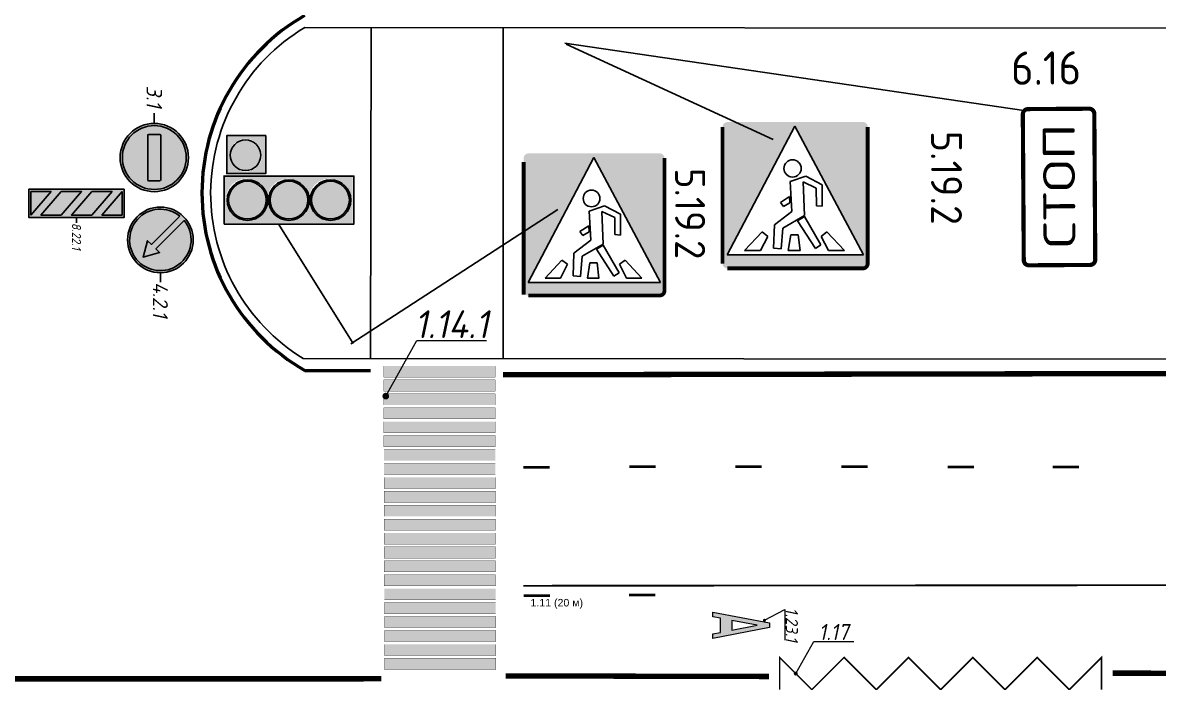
# Model space of a CAD drawing. Header units: millimetres. Extents: x 333 to 4944, y 2074 to 4864.
# Drawn here: x 2672 to 3529, y 2857 to 3355 of the extents above; entities that cross this region are included whole.
import ezdxf
from ezdxf.enums import TextEntityAlignment as Align

# ---------------------------------------------------------------- set-up
doc = ezdxf.new("R2010")
doc.units = ezdxf.units.MM
doc.layers.get('0').update_dxf_attribs({"color": 152})
doc.layers.add('знаки', color=7, linetype='Continuous')
doc.layers.add('разметка', color=251, linetype='Continuous', lineweight=15)
doc.styles.add('ROMAND', font='ROMAND.SHX', dxfattribs={"height": 2})
doc.styles.add('SASH', font='simplex8.shx', dxfattribs={"width": 0.9, "oblique": 12})
doc.styles.get("Standard").update_dxf_attribs({"font": 'arial.ttf'})

# ---------------------------------------------------------------- blocks, each defined once
blk = doc.blocks.new('*U2')
at = {"color": 0, "linetype": 'ByBlock', "const_width": 0.12}
blk.add_lwpolyline([(0.03658682090092859, 0.04755422732379714, 1), (-0.03658682090092859, -0.04755422732379714, 1)], format="xyb", close=True, dxfattribs=at)
at = {"layer": 'разметка', "color": 0}
blk.add_lwpolyline([(0, 6.938893903907228e-18), (1.116913020453921, 1.999999999999999), (3.613831115923367, 1.999999999999999)], dxfattribs=at)
at = {"layer": 'разметка', "color": 0, "style": 'SASH', "oblique": 12, "width": 0.9}
blk.add_attdef('RAZMETKA', text='', height=1, dxfattribs=at).set_placement((2.365372068188644, 1.784999999999999), align=Align.BOTTOM_CENTER)
blk = doc.blocks.new('*U4')
at = {"layer": 'разметка'}
h = blk.add_hatch(color=0, dxfattribs=at)
h.dxf.hatch_style = 1
h.paths.add_polyline_path([(0.1999999999999886, -4), (0.1999999999999886, 0), (0.5999999999999659, 0), (0.5999999999999659, -4)])
h = blk.add_hatch(color=2, dxfattribs=at)
h.dxf.hatch_style = 1
h.paths.add_polyline_path([(0.6999999999999886, -4), (0.6999999999999886, 0), (1.099999999999966, 0), (1.099999999999966, -4)])
h = blk.add_hatch(color=0, dxfattribs=at)
h.dxf.hatch_style = 1
h.paths.add_polyline_path([(1.199997068345563, -3.997578574746639), (1.199997068345563, 0.00242142525336142), (1.59999706834554, 0.00242142525336142), (1.59999706834554, -3.997578574746639)])
h = blk.add_hatch(color=2, dxfattribs=at)
h.dxf.hatch_style = 1
h.paths.add_polyline_path([(1.699996805341654, -3.997472292251282), (1.699996805341654, 0.002527707748718466), (2.099996805341632, 0.002527707748718466), (2.099996805341632, -3.997472292251282)])
h = blk.add_hatch(color=0, dxfattribs=at)
h.dxf.hatch_style = 1
h.paths.add_polyline_path([(2.199994136691136, -3.995157149493277), (2.199994136691136, 0.004842850506723284), (2.599994136691114, 0.004842850506723284), (2.599994136691114, -3.995157149493277)])
h = blk.add_hatch(color=2, dxfattribs=at)
h.dxf.hatch_style = 1
h.paths.add_polyline_path([(2.69999361068332, -3.994944584502563), (2.69999361068332, 0.005055415497437377), (3.099993610683297, 0.005055415497437377), (3.099993610683297, -3.994944584502563)])
h = blk.add_hatch(color=0, dxfattribs=at)
h.dxf.hatch_style = 1
h.paths.add_polyline_path([(3.19999120503671, -3.992735724239915), (3.19999120503671, 0.007264275760084704), (3.599991205036687, 0.007264275760084704), (3.599991205036687, -3.992735724239915)])
h = blk.add_hatch(color=2, dxfattribs=at)
h.dxf.hatch_style = 1
h.paths.add_polyline_path([(3.699990416024986, -3.992416876753844), (3.699990416024986, 0.007583123246155843), (4.099990416024963, 0.007583123246155843), (4.099990416024963, -3.992416876753844)])
h = blk.add_hatch(color=0, dxfattribs=at)
h.dxf.hatch_style = 1
h.paths.add_polyline_path([(4.199988273382284, -3.990314298986553), (4.199988273382284, 0.009685701013446568), (4.599988273382261, 0.009685701013446568), (4.599988273382261, -3.990314298986553)])
h = blk.add_hatch(color=2, dxfattribs=at)
h.dxf.hatch_style = 1
h.paths.add_polyline_path([(4.699987221366651, -3.989889169005125), (4.699987221366651, 0.01011083099487475), (5.099987221366629, 0.01011083099487475), (5.099987221366629, -3.989889169005125)])
h = blk.add_hatch(color=0, dxfattribs=at)
h.dxf.hatch_style = 1
h.paths.add_polyline_path([(5.199985341727858, -3.987892873733192), (5.199985341727858, 0.01210712626680799), (5.599985341727836, 0.01210712626680799), (5.599985341727836, -3.987892873733192)])
h = blk.add_hatch(color=2, dxfattribs=at)
h.dxf.hatch_style = 1
h.paths.add_polyline_path([(5.699984026708317, -3.987361461256407), (5.699984026708317, 0.01263853874359322), (6.099984026708294, 0.01263853874359322), (6.099984026708294, -3.987361461256407)])
h = blk.add_hatch(color=0, dxfattribs=at)
h.dxf.hatch_style = 1
h.paths.add_polyline_path([(6.199982410073432, -3.98547144847983), (6.199982410073432, 0.01452855152016985), (6.599982410073409, 0.01452855152016985), (6.599982410073409, -3.98547144847983)])
h = blk.add_hatch(color=2, dxfattribs=at)
h.dxf.hatch_style = 1
h.paths.add_polyline_path([(6.699980832049983, -3.984833753507688), (6.699980832049983, 0.01516624649231169), (7.09998083204996, 0.01516624649231169), (7.09998083204996, -3.984833753507688)])
h = blk.add_hatch(color=0, dxfattribs=at)
h.dxf.hatch_style = 1
h.paths.add_polyline_path([(7.199979478419006, -3.983050023226469), (7.199979478419006, 0.01694997677353127), (7.599979478418983, 0.01694997677353127), (7.599979478418983, -3.983050023226469)])
h = blk.add_hatch(color=2, dxfattribs=at)
h.dxf.hatch_style = 1
h.paths.add_polyline_path([(7.699977637391648, -3.982306045758969), (7.699977637391648, 0.0176939542410306), (8.099977637391625, 0.0176939542410306), (8.099977637391625, -3.982306045758969)])
h = blk.add_hatch(color=0, dxfattribs=at)
h.dxf.hatch_style = 1
h.paths.add_polyline_path([(8.19997654676458, -3.980628597973107), (8.19997654676458, 0.01937140202689314), (8.599976546764557, 0.01937140202689314), (8.599976546764557, -3.980628597973107)])
h = blk.add_hatch(color=2, dxfattribs=at)
h.dxf.hatch_style = 1
h.paths.add_polyline_path([(8.699974442733314, -3.979778338010251), (8.699974442733314, 0.02022166198974906), (9.099974442733291, 0.02022166198974906), (9.099974442733291, -3.979778338010251)])
h = blk.add_hatch(color=0, dxfattribs=at)
h.dxf.hatch_style = 1
h.paths.add_polyline_path([(9.199973615110153, -3.978207172719745), (9.199973615110153, 0.02179282728025456), (9.59997361511013, 0.02179282728025456), (9.59997361511013, -3.978207172719745)])
h = blk.add_hatch(color=2, dxfattribs=at)
h.dxf.hatch_style = 1
h.paths.add_polyline_path([(9.69997124807498, -3.977250630261532), (9.69997124807498, 0.02274936973846797), (10.09997124807496, 0.02274936973846797), (10.09997124807496, -3.977250630261532)])
h = blk.add_hatch(color=0, dxfattribs=at)
h.dxf.hatch_style = 1
h.paths.add_polyline_path([(10.19997068345573, -3.975785747466384), (10.19997068345573, 0.02421425253361642), (10.59997068345571, 0.02421425253361642), (10.59997068345571, -3.975785747466384)])
h = blk.add_hatch(color=2, dxfattribs=at)
h.dxf.hatch_style = 1
h.paths.add_polyline_path([(10.69996805341665, -3.974722922512814), (10.69996805341665, 0.02527707748718644), (11.09996805341662, 0.02527707748718644), (11.09996805341662, -3.974722922512814)])
at = {"layer": 'разметка', "color": 0, "const_width": 0.01, "flags": 128}
for points in [[(0.1999999999999886, -4), (0.1999999999999886, 0), (0.5999999999999659, 0), (0.5999999999999659, -4)], [(1.199997068345563, -3.997578574746639), (1.199997068345563, 0.00242142525336142), (1.59999706834554, 0.00242142525336142), (1.59999706834554, -3.997578574746639)], [(2.199994136691136, -3.995157149493277), (2.199994136691136, 0.004842850506723284), (2.599994136691114, 0.004842850506723284), (2.599994136691114, -3.995157149493277)], [(3.19999120503671, -3.992735724239915), (3.19999120503671, 0.007264275760084704), (3.599991205036687, 0.007264275760084704), (3.599991205036687, -3.992735724239915)], [(4.199988273382284, -3.990314298986553), (4.199988273382284, 0.009685701013446568), (4.599988273382261, 0.009685701013446568), (4.599988273382261, -3.990314298986553)], [(5.199985341727858, -3.987892873733192), (5.199985341727858, 0.01210712626680799), (5.599985341727836, 0.01210712626680799), (5.599985341727836, -3.987892873733192)], [(6.199982410073432, -3.98547144847983), (6.199982410073432, 0.01452855152016985), (6.599982410073409, 0.01452855152016985), (6.599982410073409, -3.98547144847983)], [(7.199979478419006, -3.983050023226469), (7.199979478419006, 0.01694997677353127), (7.599979478418983, 0.01694997677353127), (7.599979478418983, -3.983050023226469)], [(8.19997654676458, -3.980628597973107), (8.19997654676458, 0.01937140202689314), (8.599976546764557, 0.01937140202689314), (8.599976546764557, -3.980628597973107)], [(9.199973615110153, -3.978207172719745), (9.199973615110153, 0.02179282728025456), (9.59997361511013, 0.02179282728025456), (9.59997361511013, -3.978207172719745)], [(10.19997068345573, -3.975785747466384), (10.19997068345573, 0.02421425253361642), (10.59997068345571, 0.02421425253361642), (10.59997068345571, -3.975785747466384)]]:
    blk.add_lwpolyline(points, close=True, dxfattribs=at)
at = {"layer": 'разметка', "color": 2, "const_width": 0.01, "flags": 128}
for points in [[(0.6999999999999886, -4), (0.6999999999999886, 0), (1.099999999999966, 0), (1.099999999999966, -4)], [(1.699996805341654, -3.997472292251282), (1.699996805341654, 0.002527707748718466), (2.099996805341632, 0.002527707748718466), (2.099996805341632, -3.997472292251282)], [(2.69999361068332, -3.994944584502563), (2.69999361068332, 0.005055415497437377), (3.099993610683297, 0.005055415497437377), (3.099993610683297, -3.994944584502563)], [(3.699990416024986, -3.992416876753844), (3.699990416024986, 0.007583123246155843), (4.099990416024963, 0.007583123246155843), (4.099990416024963, -3.992416876753844)], [(4.699987221366651, -3.989889169005125), (4.699987221366651, 0.01011083099487475), (5.099987221366629, 0.01011083099487475), (5.099987221366629, -3.989889169005125)], [(5.699984026708317, -3.987361461256407), (5.699984026708317, 0.01263853874359322), (6.099984026708294, 0.01263853874359322), (6.099984026708294, -3.987361461256407)], [(6.699980832049983, -3.984833753507688), (6.699980832049983, 0.01516624649231169), (7.09998083204996, 0.01516624649231169), (7.09998083204996, -3.984833753507688)], [(7.699977637391648, -3.982306045758969), (7.699977637391648, 0.0176939542410306), (8.099977637391625, 0.0176939542410306), (8.099977637391625, -3.982306045758969)], [(8.699974442733314, -3.979778338010251), (8.699974442733314, 0.02022166198974906), (9.099974442733291, 0.02022166198974906), (9.099974442733291, -3.979778338010251)], [(9.69997124807498, -3.977250630261532), (9.69997124807498, 0.02274936973846797), (10.09997124807496, 0.02274936973846797), (10.09997124807496, -3.977250630261532)], [(10.69996805341665, -3.974722922512814), (10.69996805341665, 0.02527707748718644), (11.09996805341662, 0.02527707748718644), (11.09996805341662, -3.974722922512814)]]:
    blk.add_lwpolyline(points, close=True, dxfattribs=at)
blk = doc.blocks.new('*U12')
at = {"color": 0, "linetype": 'ByBlock', "const_width": 0.12}
blk.add_lwpolyline([(0.03658682090092859, 0.04755422732379714, 1), (-0.03658682090092859, -0.04755422732379714, 1)], format="xyb", close=True, dxfattribs=at)
at = {"layer": 'разметка', "color": 0}
blk.add_lwpolyline([(0, 6.938893903907228e-18), (-0.8683192585554023, 1.655680982734281), (1.628598836914043, 1.655680982734281)], dxfattribs=at)
at = {"layer": 'разметка', "color": 0, "style": 'SASH', "oblique": 12, "width": 0.9}
blk.add_attdef('RAZMETKA', text='', height=1, dxfattribs=at).set_placement((0.3801397891793206, 1.440680982734281), align=Align.BOTTOM_CENTER)
blk = doc.blocks.new('1-23-1')
at = {"layer": 'разметка'}
h = blk.add_hatch(color=0, dxfattribs=at)
h.paths.add_polyline_path([(-0.4499999999999886, 0), (-0.6999999999999886, 0), (-0.125, 3), (0.125, 3), (0.6999999999999886, 0), (0.4499999999999886, 0), (0.3733333333333348, 0.3999999999999773), (-0.3733333333333348, 0.3999999999999773)])
h.paths.add_polyline_path([(0.2583333333333258, 1), (0, 2.347826086956502), (-0.2583333333333258, 1)], flags=16)
at = {"layer": 'разметка', "color": 0, "lineweight": 0, "flags": 128}
for points in [[(-0.4499999999999886, 0), (-0.6999999999999886, 0), (-0.125, 3), (0.125, 3), (0.6999999999999886, 0), (0.4499999999999886, 0), (0.3733333333333348, 0.3999999999999773), (-0.3733333333333348, 0.3999999999999773)], [(0.2583333333333258, 1), (0, 2.347826086956502), (-0.2583333333333258, 1)]]:
    blk.add_lwpolyline(points, close=True, dxfattribs=at)
blk = doc.blocks.new('*U17')
at = {"layer": 'знаки', "true_color": 0xffffff}
h = blk.add_hatch(color=7, dxfattribs=at)
edge = h.paths.add_edge_path()
edge.add_arc((0, 1.750000000000057), 1.75, 0, 360)
edge = h.paths.add_edge_path(flags=17)
edge.add_arc((0, 1.750000000000057), 1.637096774193548, 0, 360)
at = {"layer": 'знаки'}
h = blk.add_hatch(color=1, dxfattribs=at)
edge = h.paths.add_edge_path()
edge.add_arc((0, 1.750000000000057), 1.637096774193548, 0, 360)
edge = h.paths.add_edge_path(flags=16)
edge.add_arc((1.129032258064488, 1.467741935483868), 0.05645161290319911, 270.000000000025, 359.999999999975, ccw=False)
edge.add_line((1.129032258064512, 1.411290322580669), (-1.129032258064626, 1.411290322580669))
edge.add_arc((-1.129032258064626, 1.467741935483843), 0.05645161290317446, 180, 270, ccw=False)
edge.add_line((-1.185483870967801, 1.467741935483843), (-1.185483870967801, 2.032258064516213))
edge.add_arc((-1.129032258064602, 2.032258064516189), 0.05645161290319911, 90.00000000002512, 179.9999999999752, ccw=False)
edge.add_line((-1.129032258064626, 2.088709677419388), (1.129032258064512, 2.088709677419502))
edge.add_arc((1.129032258064539, 2.032258064516354), 0.05645161290314782, -2.7000623958883807e-11, 90.000000000027, ccw=False)
edge.add_line((1.185483870967687, 2.032258064516327), (1.185483870967687, 1.467741935483843))
at = {"layer": 'знаки', "true_color": 0xffffff}
h = blk.add_hatch(color=7, dxfattribs=at)
edge = h.paths.add_edge_path()
edge.add_arc((1.129032258064488, 1.467741935483868), 0.05645161290319911, 270.000000000025, 359.999999999975, ccw=False)
edge.add_line((1.129032258064512, 1.411290322580669), (-1.129032258064626, 1.411290322580669))
edge.add_arc((-1.129032258064626, 1.467741935483843), 0.05645161290317446, 180, 270, ccw=False)
edge.add_line((-1.185483870967801, 1.467741935483843), (-1.185483870967801, 2.032258064516213))
edge.add_arc((-1.129032258064602, 2.032258064516189), 0.05645161290319911, 90.00000000002512, 179.9999999999752, ccw=False)
edge.add_line((-1.129032258064626, 2.088709677419388), (1.129032258064512, 2.088709677419502))
edge.add_arc((1.129032258064539, 2.032258064516354), 0.05645161290314782, -2.7000623958883807e-11, 90.000000000027, ccw=False)
edge.add_line((1.185483870967687, 2.032258064516327), (1.185483870967687, 1.467741935483843))
at = {"layer": 'Defpoints'}
blk.add_lwpolyline([(-2.265912170991982, 1.750000000000057), (-1.765912170991982, 1.750000000000057)], dxfattribs=at)
at = {"layer": 'знаки', "color": 7, "true_color": 0xffffff}
blk.add_lwpolyline([(1.185483870967687, 1.467741935483843, -0.4142135623728397), (1.129032258064512, 1.411290322580669), (-1.129032258064626, 1.411290322580669, -0.414213562373095), (-1.185483870967801, 1.467741935483843), (-1.185483870967801, 2.032258064516213, -0.4142135623728397), (-1.129032258064626, 2.088709677419388), (1.129032258064512, 2.088709677419502, -0.4142135623733726), (1.185483870967687, 2.032258064516327), (1.185483870967687, 1.467741935483843)], format="xyb", dxfattribs=at)
at = {"layer": 'знаки'}
blk.add_circle((0, 1.750000000000057), 1.75, dxfattribs=at)
at = {"layer": 'знаки', "color": 7, "true_color": 0xffffff}
blk.add_circle((0, 1.750000000000057), 1.637096774193548, dxfattribs=at)
at = {"layer": 'знаки', "color": 0, "lineweight": 30, "style": 'SASH', "oblique": 12, "width": 0.9}
blk.add_text('3.1', height=0.8, dxfattribs=at).set_placement((-3.67650299850667, 1.750000000000058), align=Align.MIDDLE_LEFT)
blk = doc.blocks.new('*U28')
at = {"layer": 'знаки', "true_color": 0xffffff}
h = blk.add_hatch(color=7, dxfattribs=at)
edge = h.paths.add_edge_path()
edge.add_arc((3.214697847761802e-16, 1.75), 1.75, 0, 360)
edge = h.paths.add_edge_path(flags=16)
edge.add_line((-1.271143457947801, 2.781639548190924), (0.2395039097564224, 1.270992180486416))
edge.add_line((0.2395039097564226, 1.270992180486416), (0.03991731829251, 1.071405589022504))
edge.add_line((0.03991731829250998, 1.071405589022504), (0.9180983207338617, 0.83190167926557))
edge.add_line((0.9180983207338617, 0.83190167926557), (0.6785944109772121, 1.710082681707035))
edge.add_line((0.6785944109772121, 1.710082681707035), (0.4790078195131858, 1.510496090243123))
edge.add_line((0.4790078195131858, 1.510496090243123), (-1.031639548191151, 3.02114345794763))
edge.add_arc((-2.773337115513641e-13, 1.750000000000352), 1.637096774193155, -219.06222754838768, 129.0622275484013, ccw=False)
at = {"layer": 'знаки'}
h = blk.add_hatch(color=5, dxfattribs=at)
edge = h.paths.add_edge_path()
edge.add_line((-1.271143457947801, 2.781639548190924), (0.2395039097564224, 1.270992180486416))
edge.add_line((0.2395039097564226, 1.270992180486416), (0.03991731829251, 1.071405589022504))
edge.add_line((0.03991731829250998, 1.071405589022504), (0.9180983207338617, 0.83190167926557))
edge.add_line((0.9180983207338617, 0.83190167926557), (0.6785944109772121, 1.710082681707035))
edge.add_line((0.6785944109772121, 1.710082681707035), (0.4790078195131858, 1.510496090243123))
edge.add_line((0.4790078195131858, 1.510496090243123), (-1.031639548191151, 3.02114345794763))
edge.add_arc((-2.773337115513641e-13, 1.750000000000352), 1.637096774193155, -219.06222754838768, 129.0622275484013, ccw=False)
at = {"layer": 'Defpoints'}
blk.add_lwpolyline([(1.75, 1.749999999999886), (2.25, 1.749999999999886)], dxfattribs=at)
at = {"layer": 'знаки', "color": 7, "true_color": 0xffffff}
blk.add_lwpolyline([(-1.271143457947801, 2.781639548190924), (0.2395039097564226, 1.270992180486416), (0.03991731829250998, 1.071405589022504), (0.9180983207338617, 0.83190167926557), (0.6785944109772121, 1.710082681707035), (0.4790078195131858, 1.510496090243123), (-1.031639548191151, 3.02114345794763, -19.28147006790383)], format="xyb", close=True, dxfattribs=at)
at = {"layer": 'знаки'}
blk.add_circle((3.214697847761802e-16, 1.75), 1.75, dxfattribs=at)
at = {"layer": 'знаки', "color": 0, "lineweight": 30, "style": 'SASH', "oblique": 12, "width": 0.9}
blk.add_text('4.2.1', height=0.8, dxfattribs=at).set_placement((2.25, 1.749999999999886), align=Align.MIDDLE_LEFT)
blk = doc.blocks.new('*U27')
at = {"layer": 'знаки', "true_color": 0xffffff}
h = blk.add_hatch(color=7, dxfattribs=at)
h.paths.add_polyline_path([(-1.25, 8.5), (1.25, 8.5), (1.25, 0), (-1.25, 0)])
h.paths.add_polyline_path([(-1.041666666667084, 8.319148936170215), (1.041666666666629, 6.510638297872369), (1.041666666666629, 8.319148936170215)], flags=16)
h.paths.add_polyline_path([(-1.041666666667084, 5.606382978723445), (1.041666666666629, 3.797872340425599), (1.041666666666629, 5.606382978723445), (-1.041666666667084, 7.414893617021292)], flags=16)
h.paths.add_polyline_path([(1.041666666666629, 2.893617021276675), (1.041666666666629, 1.085106382978829), (-1.041666666667084, 2.893617021276675), (-1.041666666667084, 4.702127659574522)], flags=16)
h.paths.add_polyline_path([(1.041666666666629, 0.1808510638299055), (-1.041666666667084, 1.989361702127752), (-1.041666666667084, 0.1808510638299055)], flags=16)
at = {"layer": 'знаки'}
for points in [[(-1.041666666667084, 8.319148936170215), (1.041666666666629, 6.510638297872369), (1.041666666666629, 8.319148936170215)], [(-1.041666666667084, 5.606382978723445), (1.041666666666629, 3.797872340425599), (1.041666666666629, 5.606382978723445), (-1.041666666667084, 7.414893617021292)], [(1.041666666666629, 2.893617021276675), (1.041666666666629, 1.085106382978829), (-1.041666666667084, 2.893617021276675), (-1.041666666667084, 4.702127659574522)], [(1.041666666666629, 0.1808510638299055), (-1.041666666667084, 1.989361702127752), (-1.041666666667084, 0.1808510638299055)]]:
    blk.add_hatch(color=1, dxfattribs=at).paths.add_polyline_path(points)
at = {"layer": 'Defpoints'}
blk.add_lwpolyline([(1.25, 4.25), (1.75, 4.25)], dxfattribs=at)
at = {"layer": 'знаки'}
blk.add_lwpolyline([(-1.25, 8.5), (1.25, 8.5), (1.25, 0), (-1.25, 0)], close=True, dxfattribs=at)
at = {"layer": 'знаки', "color": 1}
for points in [[(-1.041666666667084, 8.319148936170215), (1.041666666666629, 6.510638297872369), (1.041666666666629, 8.319148936170215)], [(-1.041666666667084, 5.606382978723445), (1.041666666666629, 3.797872340425599), (1.041666666666629, 5.606382978723445), (-1.041666666667084, 7.414893617021292)], [(1.041666666666629, 2.893617021276675), (1.041666666666629, 1.085106382978829), (-1.041666666667084, 2.893617021276675), (-1.041666666667084, 4.702127659574522)], [(1.041666666666629, 0.1808510638299055), (-1.041666666667084, 1.989361702127752), (-1.041666666667084, 0.1808510638299055)]]:
    blk.add_lwpolyline(points, close=True, dxfattribs=at)
at = {"layer": 'знаки', "color": 0, "lineweight": 30, "style": 'SASH', "oblique": 12, "width": 0.9}
blk.add_text('8.22.1', height=0.8, dxfattribs=at).set_placement((1.75, 4.25), align=Align.MIDDLE_LEFT)

msp = doc.modelspace()

# ---------------------------------------------------------------- hatches: boundary and pattern name
at = {"ltscale": 0.2}
h = msp.add_hatch(color=251, dxfattribs=at)
h.dxf.hatch_style = 1
h.paths.add_polyline_path([(2825.747286431127, 3240.900310332658), (2855.13724721318, 3240.900310332658), (2855.13724721318, 3269.510411646035), (2825.747286431127, 3269.510411646035)])
h.paths.add_polyline_path([(2852.87689268731, 3255.205360989346, -1), (2828.007640956986, 3255.205360989346, -1)], flags=16)
h.paths.add_polyline_path([(2851.991539129093, 3255.205360989346, -1), (2828.892994515224, 3255.205360989346, -1)], flags=0)
h = msp.add_hatch(color=3)
h.dxf.hatch_style = 1
h.paths.add_polyline_path([(2829.006101264396, 3255.229112794493, -1), (2852.104645878277, 3255.229112794493, -1)])
h = msp.add_hatch(color=251, dxfattribs=at)
h.dxf.hatch_style = 1
h.paths.add_polyline_path([(2921.235966558932, 3204.072694672438), (2921.235966558932, 3240.331245942717), (2823.25332659822, 3240.331245942717), (2823.25332659822, 3204.072694672438)])
h.paths.add_polyline_path([(2903.587749315448, 3237.542634516088, -1), (2903.587749315448, 3206.861306099097, -1)], flags=16)
h.paths.add_polyline_path([(2903.587749315448, 3236.450369112215, -1), (2903.587749315448, 3207.953571502955, -1)], flags=0)
h.paths.add_polyline_path([(2872.244646578583, 3206.861306099097, -1), (2872.244646578583, 3237.542634516088, -1)], flags=16)
h.paths.add_polyline_path([(2872.244646578583, 3207.953571502955, -1), (2872.244646578583, 3236.450369112215, -1)], flags=0)
h.paths.add_polyline_path([(2840.901543841697, 3206.861306099097, -1), (2840.901543841697, 3237.542634516088, -1)], flags=16)
h.paths.add_polyline_path([(2840.901543841697, 3207.953571502955, -1), (2840.901543841697, 3236.450369112215, -1)], flags=0)
h = msp.add_hatch(color=3)
h.dxf.hatch_style = 1
h.paths.add_polyline_path([(2841.753239772115, 3235.598126221964, 1), (2841.753239772115, 3207.10132861269, 1)])
h = msp.add_hatch(color=2)
h.dxf.hatch_style = 1
h.paths.add_polyline_path([(2873.096342509001, 3235.598126221964, 1), (2873.096342509001, 3207.10132861269, 1)])
h = msp.add_hatch(color=1)
h.dxf.hatch_style = 1
h.paths.add_polyline_path([(2904.439445245865, 3235.598126221964, 1), (2904.439445245865, 3207.10132861269, 1)])
at = {"layer": 'знаки', "linetype": 'Continuous'}
h = msp.add_hatch(color=4, dxfattribs=at)
h.paths.add_polyline_path([(3309.910974452399, 3276.609097340209, 0.4142135623731241), (3306.256973535833, 3280.263098256799), (3279.684653676869, 3280.263098256799), (3279.684653676869, 3230.645230991268), (3306.744354952979, 3179.935077784944), (3279.684653676869, 3179.935077784944), (3279.684653676869, 3169.753397989671), (3306.256973535833, 3169.753397989671, 0.4142135623731246), (3309.910974452399, 3173.407398906261)])
h.paths.add_polyline_path([(3279.684653676869, 3280.263098256799), (3204.01470730748, 3280.263098256799, 0.4142135623730246), (3200.36070639089, 3276.609097340209), (3200.36070639089, 3173.407398906261, 0.4142135623731246), (3204.01470730748, 3169.753397989671), (3279.684653676869, 3169.753397989671), (3279.684653676869, 3179.935077784944), (3203.86677583323, 3179.935077784944), (3254.91880757688, 3277.056676454162), (3279.684653676869, 3230.645230991268)])
h = msp.add_hatch(color=4, dxfattribs=at)
h.paths.add_polyline_path([(3156.541842663944, 3253.037837505182, 0.4142135623731241), (3152.996646805227, 3256.583033363922), (3127.215569987917, 3256.583033363922), (3127.215569987917, 3208.442635601391), (3153.469515482914, 3159.242476858427), (3127.215569987917, 3159.242476858427), (3127.215569987917, 3149.363976587303), (3152.996646805227, 3149.363976587303, 0.4142135623731246), (3156.541842663944, 3152.909172446043)])
h.paths.add_polyline_path([(3127.215569987917, 3256.583033363922), (3053.79884497236, 3256.583033363922, 0.4142135623730246), (3050.25364911362, 3253.037837505182), (3050.25364911362, 3152.909172446043, 0.4142135623731246), (3053.79884497236, 3149.363976587303), (3127.215569987917, 3149.363976587303), (3127.215569987917, 3159.242476858427), (3053.65531844846, 3159.242476858427), (3103.187175623466, 3253.472089071469), (3127.215569987917, 3208.442635601391)])

# ---------------------------------------------------------------- linework, layer by layer
at = {"color": 146, "true_color": 0x105689}
for p, q in [((4033.648931356794, 3350.532806734208), (2884.95400372079, 3351.573527927972)), ((2935.052430648117, 3351.544276457561), (2934.680431691465, 3101.764617291773)), ((3034.66779130034, 3351.542882864926), (3034.837380685075, 3101.719845559072)), ((4032.533817996186, 3100.817157686699), (2883.838890360183, 3101.857878880463))]:
    msp.add_line(p, q, dxfattribs=at)
at = {"color": 7, "lineweight": 25}
msp.add_line((2921.467021620163, 3113.16500153098), (2865.388857036189, 3202.821738663027), dxfattribs=at)
at = {"color": 7, "linetype": 'Continuous', "const_width": 3.146065593048835}
msp.add_lwpolyline([(3431.505229321703, 3172.110284437982), (3477.786663173551, 3172.406776104013, 0.4142135623730945), (3481.693991315592, 3176.364489879939), (3480.989073403528, 3286.400000000095, 0.4142135623730945), (3477.031359627603, 3290.307328142108), (3430.939057127767, 3290.012048103828, 0.4142135623730951), (3427.031728985725, 3286.054334327931), (3427.736646897789, 3176.018824207776, 0.4142135623730951), (3431.694360673715, 3172.111496065733)], format="xyb", dxfattribs=at)
for points in [[(2855.51569068932, 3270.013723818642), (2826.125729907255, 3270.013723818642), (2826.125729907255, 3241.403622505265), (2855.51569068932, 3241.403622505265)], [(2824.105022528631, 3203.220451782187), (2824.105022528631, 3239.479003052452), (2922.08766248935, 3239.479003052452), (2922.08766248935, 3203.220451782187)]]:
    msp.add_lwpolyline(points, close=True)
for centre, radius in [((2840.31791359883, 3255.181490221869), 11.54927230693146), ((2841.753239772115, 3221.34972741732), 15.34066420850201), ((2841.753239772115, 3221.34972741732), 14.24839880462723), ((2873.096342509001, 3221.34972741732), 15.34066420850201), ((2873.096342509001, 3221.34972741732), 14.24839880462723), ((2904.439445245865, 3221.34972741732), 15.34066420850201), ((2904.439445245865, 3221.34972741732), 14.24839880462723)]:
    msp.add_circle(centre, radius)
at = {"color": 146, "true_color": 0x105689}
msp.add_arc((2959.913469356068, 3226.378479682523), 145.9202576529612, 120.9107056323773, 238.5775854314491, dxfattribs=at)
at = {"layer": 'знаки', "color": 7, "lineweight": 25}
for p, q in [((3081.279034602459, 3339.678569064233), (3427.710515424315, 3289.045260232072)), ((3082.444855758702, 3339.096026745737), (3238.542920946315, 3267.146602742582)), ((2919.909510244004, 3112.835465569101), (3076.08356020306, 3214.132455958264))]:
    msp.add_line(p, q, dxfattribs=at)
at = {"layer": 'знаки', "color": 4, "linetype": 'Continuous'}
for p, q in [((3254.91880757688, 3277.056676454163), (3203.86677583323, 3179.935077784945)), ((3306.744354952979, 3179.935077784945), (3254.91880757688, 3277.056676454163)), ((3103.187175623466, 3253.472089071469), (3053.65531844846, 3159.242476858427)), ((3153.469515482914, 3159.242476858427), (3103.187175623466, 3253.472089071469)), ((3203.86677583323, 3179.935077784945), (3306.744354952979, 3179.935077784945)), ((3053.65531844846, 3159.242476858427), (3153.469515482914, 3159.242476858427))]:
    msp.add_line(p, q, dxfattribs=at)
at = {"layer": 'знаки', "color": 7, "linetype": 'Continuous'}
for p, q in [((3263.183842198995, 3239.48384125009), (3251.354189268468, 3235.376164145958)), ((3251.354189268468, 3235.376164145958), (3252.660558003094, 3212.774351148392)), ((3262.162706950996, 3209.59342737327), (3261.302730458822, 3235.042662023302)), ((3261.302730458822, 3235.042662023302), (3271.161835355394, 3230.457201079462)), ((3275.628374489261, 3232.953336395566), (3263.183842198995, 3239.48384125009)), ((3275.68943628054, 3216.689789026541), (3275.628374489261, 3232.953336395566)), ((3250.990736493016, 3224.008648554509), (3244.152644395105, 3219.628388274936)), ((3251.192856104391, 3219.22298902688), (3250.990736493016, 3224.008648554509)), ((3271.161835355394, 3230.457201079462), (3271.258161601686, 3217.06312567084)), ((3111.206102597905, 3217.018058870807), (3099.728700830097, 3213.032695924537)), ((3123.280074484203, 3210.682012631566), (3111.206102597905, 3217.018058870807)), ((3244.152644395105, 3219.628388274936), (3246.461504994672, 3216.411229753346)), ((3246.461504994672, 3216.411229753346), (3251.192856104391, 3219.22298902688)), ((3271.258161601686, 3217.06312567084), (3275.68943628054, 3216.689789026541)), ((3099.728700830097, 3213.032695924537), (3100.996169868476, 3191.103896324297)), ((3110.215373658572, 3188.017690805481), (3109.381004656411, 3212.709124482956)), ((3109.381004656411, 3212.709124482956), (3118.946535330343, 3208.260204649709)), ((3118.946535330343, 3208.260204649709), (3119.039993273358, 3195.264964157372)), ((3123.339318040653, 3194.90274434531), (3123.280074484203, 3210.682012631566)), ((3252.660558003094, 3212.774351148392), (3239.491270876584, 3202.626225505809)), ((3245.769569634645, 3200.261214594843), (3262.162706950996, 3209.59342737327)), ((3262.265484305651, 3208.847274548372), (3256.958149492109, 3205.723876849004)), ((3274.613566989365, 3187.469068341548), (3262.265484305651, 3208.847274548372)), ((3099.376070575263, 3202.00367044838), (3092.741596107253, 3197.753841026377)), ((3092.741596107253, 3197.753841026377), (3094.981705845276, 3194.632479721876)), ((3094.981705845276, 3194.632479721876), (3099.572171678021, 3197.360513337591)), ((3099.572171678021, 3197.360513337591), (3099.376070575263, 3202.00367044838)), ((3230.164337637008, 3197.254420153865), (3217.032374170874, 3183.219585102514)), ((3234.481689732751, 3193.965008871903), (3230.164337637008, 3197.254420153865)), ((3239.491270876584, 3202.626225505809), (3238.944700660317, 3184.956087955677)), ((3244.660252955112, 3184.57801354002), (3245.769569634645, 3200.261214594843)), ((3256.958149492109, 3205.723876849004), (3270.50752503002, 3184.687219753382)), ((3274.889915368438, 3193.965008871903), (3279.207267464156, 3197.254420153865)), ((3279.207267464156, 3197.254420153865), (3292.339230930265, 3183.219585102514)), ((3100.996169868476, 3191.103896324297), (3088.219024145415, 3181.257951065027)), ((3119.039993273358, 3195.264964157372), (3123.339318040653, 3194.90274434531)), ((3229.084995722334, 3183.219585102514), (3234.481689732751, 3193.965008871903)), ((3280.28660937883, 3183.219585102514), (3274.889915368438, 3193.965008871903)), ((3088.219024145415, 3181.257951065027), (3087.688729131415, 3164.113976584427)), ((3094.310374220331, 3178.96336300147), (3110.215373658572, 3188.017690805481)), ((3110.315090615521, 3187.293756147227), (3105.165792125614, 3184.263363752215)), ((3105.165792125614, 3184.263363752215), (3118.311708380706, 3163.853114461215)), ((3122.295484871838, 3166.552128040997), (3110.315090615521, 3187.293756147227)), ((3217.032374170874, 3183.219585102514), (3229.084995722334, 3183.219585102514)), ((3238.944700660317, 3184.956087955677), (3244.660252955112, 3184.57801354002)), ((3270.50752503002, 3184.687219753382), (3274.613566989365, 3187.469068341548)), ((3292.339230930265, 3183.219585102514), (3280.28660937883, 3183.219585102514)), ((3079.16981867161, 3176.04610177369), (3066.428885223592, 3162.429181516158)), ((3078.122616283484, 3162.429181516158), (3083.358613124578, 3172.854639176743)), ((3083.358613124578, 3172.854639176743), (3079.16981867161, 3176.04610177369)), ((3093.234089624874, 3163.747160077459), (3094.310374220331, 3178.96336300147)), ((3122.563604434864, 3172.854639176743), (3126.75239888781, 3176.04610177369)), ((3127.799601275934, 3162.429181516158), (3122.563604434864, 3172.854639176743)), ((3126.75239888781, 3176.04610177369), (3139.493332335804, 3162.429181516158)), ((3087.688729131415, 3164.113976584427), (3093.234089624874, 3163.747160077459)), ((3118.311708380706, 3163.853114461215), (3122.295484871838, 3166.552128040997)), ((3066.428885223592, 3162.429181516158), (3078.122616283484, 3162.429181516158)), ((3139.493332335804, 3162.429181516158), (3127.799601275934, 3162.429181516158))]:
    msp.add_line(p, q, dxfattribs=at)
at = {"layer": 'знаки', "color": 4, "linetype": 'Continuous'}
for points, const_width in [([(3200.36070639089, 3276.60909734021), (3200.36070639089, 3173.407398906262)], 2.923186117335788), ([(3309.910974452399, 3173.407398906262), (3309.910974452399, 3276.60909734021)], 2.923186117335788), ([(3050.25364911362, 3249.96936209043), (3050.25364911362, 3149.840697031292)], 2.836142506274475), ([(3156.541842663944, 3152.909172446043), (3156.541842663944, 3253.037837505182)], 2.836142506274475), ([(3204.01470730748, 3169.753397989672), (3306.256973535833, 3169.753397989672)], 2.923186117335788), ([(3053.79884497236, 3149.363976587303), (3152.996646805227, 3149.363976587303)], 2.836142506274475)]:
    msp.add_lwpolyline(points, dxfattribs=dict(at, const_width=const_width))
at = {"layer": 'знаки', "color": 7, "linetype": 'Continuous'}
for points in [[(3251.934217965123, 3195.118821453061), (3257.424009870128, 3195.071102160425), (3258.879997912599, 3183.3082983386), (3250.000856237078, 3183.3082983386)], [(3100.291458032482, 3173.974094720915), (3105.617780595403, 3173.927796363991), (3107.030413732717, 3162.515253141307), (3098.415665949181, 3162.515253141307)]]:
    msp.add_lwpolyline(points, close=True, dxfattribs=at)
at = {"layer": 'знаки', "color": 4, "linetype": 'Continuous'}
for points, const_width in [([(3306.256973535833, 3169.753397989672, 0.4142135623730955), (3309.910974452399, 3173.407398906262, 0.4142135623730955)], 2.923186117335788), ([(3152.996646805227, 3149.363976587303, 0.4142135623730955), (3156.541842663944, 3152.909172446043, 0.4142135623730955)], 2.836142506274475)]:
    msp.add_lwpolyline(points, format="xyb", dxfattribs=dict(at, const_width=const_width))
at = {"layer": 'знаки', "color": 7, "linetype": 'Continuous'}
for centre, radius in [((3253.196210675601, 3245.215280012751), 6.525450108737858), ((3101.515872430036, 3222.578832781332), 6.331142008443972)]:
    msp.add_circle(centre, radius, dxfattribs=at)
at = {"layer": 'разметка', "color": 40, "lineweight": 50}
msp.add_line((2884.952849482859, 3092.799911233761), (2934.544224155612, 3092.799911233761), dxfattribs=at)
at = {"layer": 'разметка', "lineweight": 40}
for p, q in [((3050.250436836493, 3019.784471884717), (3069.849391946671, 3019.784471884717)), ((3130.040928785096, 3020.194340493519), (3149.639883895274, 3020.194340493519)), ((3210.215272705122, 3020.194340493519), (3229.814227815299, 3020.194340493519)), ((3290.127921382958, 3020.19836273418), (3309.726876493136, 3020.19836273418)), ((3370.366338329753, 3019.925090332399), (3389.965293439931, 3019.925090332399)), ((3449.757508009694, 3019.926758648129), (3469.356463119871, 3019.926758648129)), ((3050.394206106183, 2923.009967183301), (3069.99316121636, 2923.009967183301)), ((3129.97096837997, 2923.413631028809), (3149.569923490148, 2923.413631028809))]:
    msp.add_line(p, q, dxfattribs=at)
at = {"layer": 'разметка', "color": 40, "const_width": 4.063808897430544, "flags": 128}
for points in [[(3034.718407183824, 3089.48418804602), (4032.183048928895, 3091.32625147509)], [(3036.579173024656, 2862.222803096231), (3235.321942403887, 2861.76706259167)], [(3494.882196757873, 2864.29469199574), (4034.099533940476, 2863.67940118175)], [(2444.366566532677, 2859.992991454728), (2942.771546185144, 2860.024088559349)]]:
    msp.add_lwpolyline(points, dxfattribs=at)
at = {"layer": 'разметка', "const_width": 1.370168800861433, "flags": 128}
msp.add_lwpolyline([(3050.098817728991, 2930.245733097038), (4034.611326338167, 2931.148705808125)], dxfattribs=at)
at = {"layer": 'разметка', "color": 30, "const_width": 1.214810758649837}
msp.add_lwpolyline([(3486.433716842833, 2851.814286706759), (3486.433716842833, 2876.110501879762), (3462.137501669834, 2851.814303249733), (3437.841286496837, 2876.110501879762), (3413.545071323838, 2851.814303249733), (3389.248856150846, 2876.110501879762), (3364.952640977847, 2851.814303249733), (3340.65642580485, 2876.110501879762), (3316.360210631852, 2851.814303249733), (3292.063995458859, 2876.110501879762), (3267.767780285861, 2851.814303249733), (3243.471565112863, 2876.110501879762), (3243.471565112863, 2851.814286706759)], dxfattribs=at)
at = {"layer": 'разметка', "color": 40, "lineweight": 50}
msp.add_arc((2961.786326520332, 3226.738170330648), 154.4112704551483, 119.8732034906847, 240.1593282021512, dxfattribs=at)

# ---------------------------------------------------------------- block references
at = {"layer": 'знаки', "rotation": 270}
for name, p, xscale, yscale, zscale in [('*U17', (2745.667519386241, 3253.451680830358), 14.72777509094644, 14.72777509094644, 14.72777509094644), ('*U27', (2676.734667842522, 3218.90126562759), 8.468231097357744, 8.468231097357744, 8.468231097357744), ('*U28', (2751.244405498185, 3191.27108034047), 14.16609719824157, 14.16609719824157, 14.16609719824157)]:
    msp.add_blockref(name, p, dxfattribs=dict(at, xscale=xscale, yscale=yscale, zscale=zscale))
at = {"layer": 'разметка'}
for p, xscale, yscale, zscale, values in [((2946.195045898632, 3073.366326638064), 21.00548698566482, 21.00548698566482, 21.00548698566482, {'RAZMETKA': '1.14.1'}), ((3255.619672699364, 2863.962402564747), 12.14810758649837, 12.14810758649837, 12.14810758649837, {'RAZMETKA': '1.17'})]:
    msp.add_blockref('*U2', p, dxfattribs=dict(at, xscale=xscale, yscale=yscale, zscale=zscale)).add_auto_attribs(values)
at = {"layer": 'разметка', "xscale": 21.00548698566482, "yscale": 21.00548698566482, "zscale": 21.00548698566482, "rotation": 90}
msp.add_blockref('*U4', (2945.208942102196, 2862.937781863121), dxfattribs=at)
at = {"layer": 'разметка', "color": 41, "true_color": 0xf4ee51, "xscale": 14.22689495035261, "yscale": 14.22689495035261, "zscale": 14.22689495035261, "rotation": 270}
msp.add_blockref('1-23-1', (3193.028977376605, 2900.407062036417), dxfattribs=at)
at = {"layer": 'разметка', "color": 41, "true_color": 0xf4ee51, "xscale": 9.232997396303778, "yscale": 9.232997396303778, "zscale": 9.232997396303778, "rotation": 270}
msp.add_blockref('*U12', (3231.991759266508, 2904.214416383987), dxfattribs=at).add_auto_attribs({'RAZMETKA': '1.23.1'})

# ---------------------------------------------------------------- texts
at = {"color": 7, "linetype": 'Continuous', "style": 'ROMAND', "width": 0.9}
msp.add_text('6.16', height=25.16852474439068, rotation=0.3670475895743879, dxfattribs=at).set_placement((3418.136840847395, 3308.276090341576))
at = {"color": 7, "linetype": 'Continuous', "style": 'ROMAND'}
msp.add_text('СТОП', height=24.11232328327649, rotation=90.36704758954427, dxfattribs=at).set_placement((3466.813700550938, 3185.026986606246), (3466.210543528183, 3279.177936022554), align=Align.ALIGNED)
at = {"layer": 'знаки', "color": 7, "linetype": 'Continuous', "style": 'ROMAND', "width": 0.9}
for height, p in [(23.38548893868631, (3357.715162592163, 3273.593482596448)), (22.6891400501958, (3164.542590602025, 3245.509296481025))]:
    msp.add_text('5.19.2', height=height, rotation=270, dxfattribs=at).set_placement(p)
at = {"layer": 'разметка', "color": 0, "insert": (3055.398553892461, 2920.331637965144), "char_height": 5.719766129075217, "attachment_point": 1}
msp.add_mtext_dynamic_manual_height_columns('1.11 (20 м)', width=136.0559402643, gutter_width=28.59883064537608, heights=[0], dxfattribs=at)

doc.saveas('drawing.dxf')
